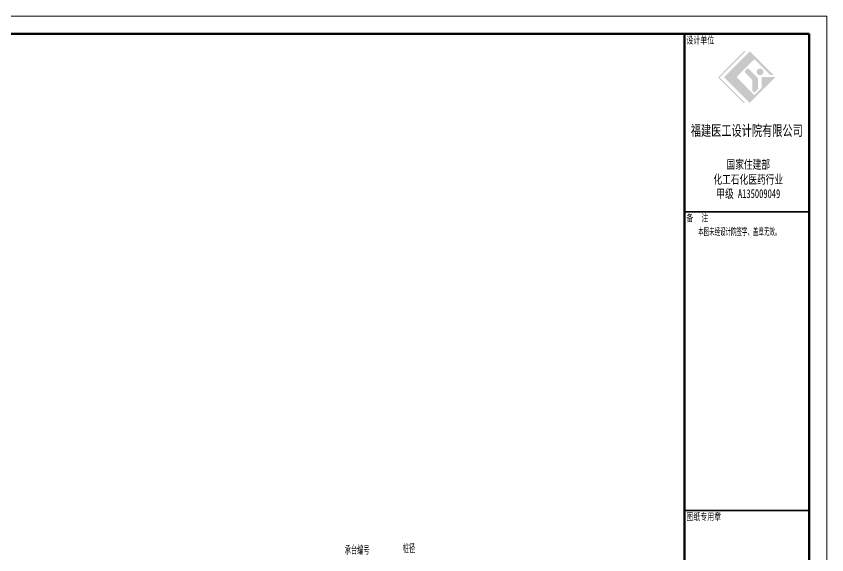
# Model space of a CAD drawing. Extents: x 3968514 to 5230306, y -516551 to -228246.
# Drawn here: x 4521694 to 4567288, y -330449 to -300153 of the extents above; entities that cross this region are included whole.
import ezdxf

# ---------------------------------------------------------------- set-up
doc = ezdxf.new("R2010")
doc.units = 0
doc.header["$LTSCALE"] = 1000
doc.header["$MEASUREMENT"] = 0
doc.layers.add('BASE_NUM', color=7, linetype='Continuous')
doc.layers.add('FRAME', color=3, linetype='Continuous', lineweight=18)
doc.styles.add('FRAME', font='simhei.ttf', dxfattribs={"width": 0.7})
doc.styles.add('TSSD_DIMENSION', font='tssdeng.shx', dxfattribs={"width": 0.7, "bigfont": 'tssdchn.shx'})

# ---------------------------------------------------------------- blocks, each defined once
blk = doc.blocks.new('A$C0B803521')
at = {"layer": 'FRAME'}
h = blk.add_hatch(color=256, dxfattribs=at)
h.paths.add_polyline_path([(-21025, 90227), (-20017, 91236), (-19135, 90354), (-18955, 90354), (-20278, 91677), (-21728, 90227), (-20278, 88777), (-18828, 90227), (-19604, 90227), (-19604, 89631), (-20017, 89218)], flags=0)
edge = h.paths.add_edge_path(flags=0)
edge.add_arc((-20199, 90039), 69.1, 0, 45, ccw=False)
edge.add_line((-20130, 90039), (-20130, 89455))
edge.add_line((-20130, 89455), (-20014, 89339))
edge.add_line((-20014, 89339), (-19815, 89537))
edge.add_line((-19815, 89537), (-19815, 90148))
edge.add_arc((-19884, 90148), 69.1, 360, 405)
edge.add_line((-19835, 90197), (-20329, 90690))
edge.add_arc((-20378, 90642), 69.1, 45, 135)
edge.add_line((-20426, 90690), (-20541, 90576))
edge.add_arc((-20492, 90527), 69.1, 135, 225)
edge.add_line((-20541, 90478), (-20150, 90088))
edge = h.paths.add_edge_path(flags=0)
edge.add_arc((-19698, 90520), 192, 0, 180)
edge.add_arc((-19698, 90520), 192, 180, 360)
h.paths.add_polyline_path([(-20637, 88777), (-20539, 88777), (-21971, 90208), (-20502, 91677), (-20600, 91677), (-22068, 90208)], flags=0)
at = {"layer": 'FRAME', "lineweight": 18}
for p, q in [((-15943, 93652), (-100043, 93652)), ((-15943, 34252), (-15943, 93652))]:
    blk.add_line(p, q, dxfattribs=at)
at = {"layer": 'FRAME', "lineweight": 140}
for p, q in [((-16943, 92652), (-97543, 92652)), ((-16943, 35252), (-16943, 92652))]:
    blk.add_line(p, q, dxfattribs=at)
at = {"layer": 'FRAME', "lineweight": 70}
blk.add_line((-23943, 92652), (-23943, 35252), dxfattribs=at)
at = {"layer": 'FRAME', "lineweight": 35}
for p, q in [((-23943, 82652), (-16943, 82652)), ((-16943, 65852), (-23943, 65852))]:
    blk.add_line(p, q, dxfattribs=at)
at = {"layer": 'FRAME', "style": 'FRAME'}
for s, insert, char_height, width, attachment_point in [('设计单位', (-23843, 92502), 400, 2368.14, 1), ('福建医工设计院有限公司', (-20443, 87187), 600, 9859.32, 5), ('国家住建部', (-20359, 85288), 500, 2944.75, 5), ('化工石化医药行业', (-20359, 84447), 500, 4781.36, 5), ('甲级 A135009049', (-20359, 83644), 500, 4439.66, 5), ('备  注', (-23843, 82502), 400, 1758.31, 1), ('{\\W0.55;本图未经设计院签字、盖章无效。}', (-23176, 81291), 400, 6834.92, 7), ('图纸专用章', (-23843, 65702), 400, 2928.14, 1)]:
    blk.add_mtext(s, dxfattribs=dict(at, insert=insert, char_height=char_height, width=width, attachment_point=attachment_point))

msp = doc.modelspace()

# ---------------------------------------------------------------- block references
msp.add_blockref('A$C0B803521', (4583230.74536, -393805.3043))

# ---------------------------------------------------------------- texts
at = {"layer": 'BASE_NUM', "color": 81, "style": 'TSSD_DIMENSION', "width": 0.6}
for s, p in [('承台编号', (4540168.10185, -330436.60093, -0.30417)), ('桩径', (4543432.03436, -330348.94116, -0.30417))]:
    msp.add_text(s, height=450, dxfattribs=at).set_placement(p)

doc.saveas('drawing.dxf')
